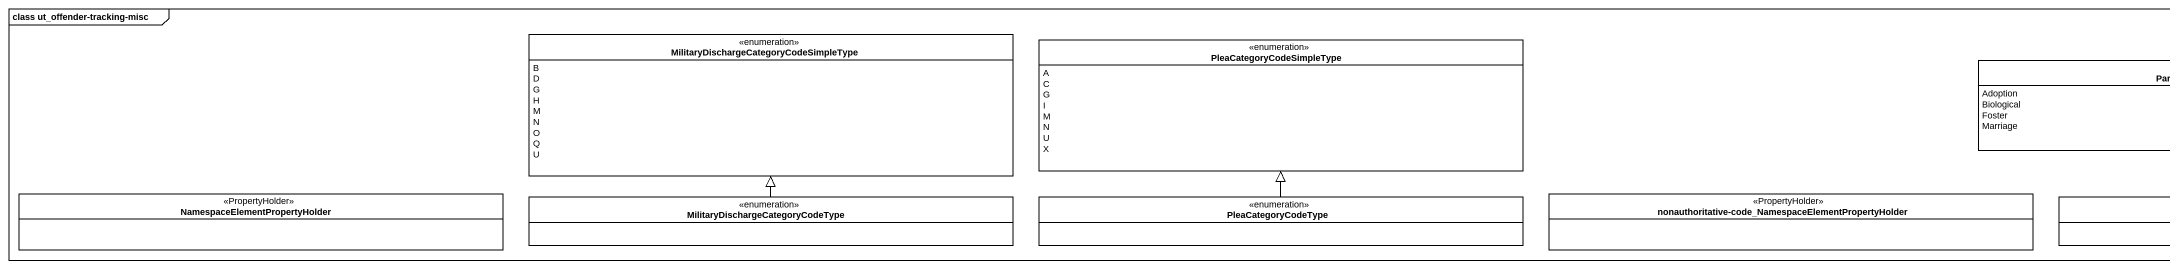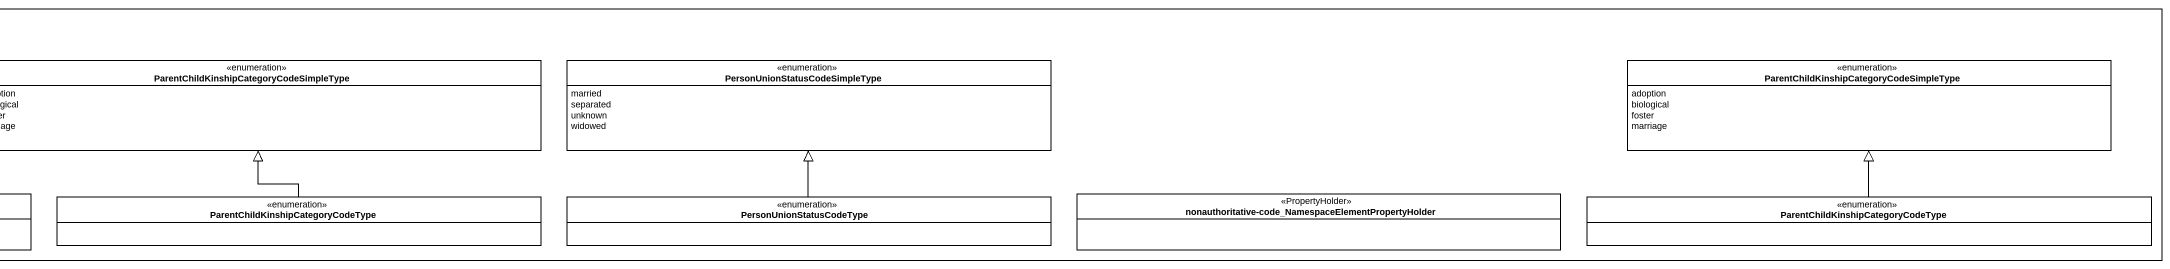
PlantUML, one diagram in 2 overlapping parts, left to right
@startuml
mainframe class ut_offender-tracking-misc
hide circle
hide empty members
enum "MilitaryDischargeCategoryCodeSimpleType" as MilitaryDischargeCategoryCod {
  B
  D
  G
  H
  M
  N
  O
  Q
  U
}
enum PleaCategoryCodeSimpleType {
  A
  C
  G
  I
  M
  N
  U
  X
}
enum "ParentChildKinshipCategoryCodeSimpleType" as ParentChildKinshipCategoryCo {
  Adoption
  Biological
  Foster
  Marriage
}
enum "PersonUnionStatusCodeSimpleType" as PersonUnionStatusCodeSimpleT {
  married
  separated
  unknown
  widowed
}
enum "ParentChildKinshipCategoryCodeSimpleType" as ParentChildKinshipCategoryCo_2 {
  adoption
  biological
  foster
  marriage
}
class "NamespaceElementPropertyHolder" as NamespaceElementPropertyHold <<PropertyHolder>>
enum "MilitaryDischargeCategoryCodeType" as MilitaryDischargeCategoryCod_2
enum PleaCategoryCodeType
class "nonauthoritative-code_NamespaceElementPropertyHolder" as nonauthoritative_code <<PropertyHolder>>
enum "ParentChildKinshipCategoryCodeType" as ParentChildKinshipCategoryCo_3
enum PersonUnionStatusCodeType
class "nonauthoritative-code_NamespaceElementPropertyHolder" as nonauthoritative_code_2 <<PropertyHolder>>
enum "ParentChildKinshipCategoryCodeType" as ParentChildKinshipCategoryCo_4
MilitaryDischargeCategoryCod_2 -up-|> MilitaryDischargeCategoryCod
PleaCategoryCodeType -up-|> PleaCategoryCodeSimpleType
ParentChildKinshipCategoryCo_3 -up-|> ParentChildKinshipCategoryCo
PersonUnionStatusCodeType -up-|> PersonUnionStatusCodeSimpleT
ParentChildKinshipCategoryCo_4 -up-|> ParentChildKinshipCategoryCo_2
@enduml
